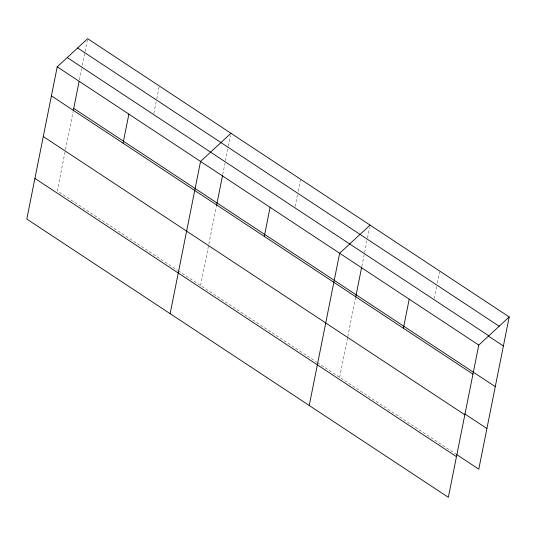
<?xml version="1.0" encoding="UTF-8"?>
<svg xmlns="http://www.w3.org/2000/svg" width="536" height="536" viewBox="0 0 536 536"><rect width="100%" height="100%" fill="white"/><g stroke="black" fill="none" stroke-linecap="round" stroke-linejoin="round"><path stroke-width="0.4" stroke-dasharray="2.68 2.01" d="M65.037 151.889L57.238 190.91L177.604 270.365M65.526 149.444L73.077 111.662M79.415 79.924L81.693 68.541M82.336 65.312L84.916 52.394M85.077 51.59L87.335 40.294M153.839 113.418L156.097 102.121M156.74 98.892L159.159 86.792M200.565 285.521L208.685 244.872M208.852 244.048L216.397 206.273M222.742 174.535L225.013 163.152M225.502 160.726L228.242 147.005M228.403 146.201L230.5 135.709M295.055 206.641L297.473 194.535M298.117 191.305L300.374 180.009M339.67 377.351L347.63 337.513M347.797 336.695L355.509 298.103M361.847 266.359L364.125 254.982M364.607 252.55L367.348 238.835M367.508 238.024L369.606 227.532M434.16 298.465L436.579 286.358M437.229 283.135L439.487 271.832M178.3 270.827L316.722 362.195M317.413 362.658L455.828 454.026"/><path stroke-width="0.8" d="M57.218 66.826L26.8 219.056L448.344 497.321L478.762 345.09L509.2 316.944L87.656 38.679L57.218 66.826L478.762 345.09M73.238 110.845L79.094 81.552M123.079 143.186L128.881 114.128M170.126 313.667L200.544 161.436L230.983 133.29M216.564 205.456L222.581 175.346M264.295 236.403L270.097 207.345M309.232 405.497L339.65 253.26L370.095 225.113M355.67 297.279L361.686 267.176M403.4 328.226L409.209 299.175M509.2 316.944L478.782 469.174L456.525 454.481M77.613 47.965L499.157 326.23M67.261 57.54L488.805 335.797M488.095 335.891L503.398 345.995M73.734 108.379L495.271 386.644M51.416 95.877L472.953 374.141M464.645 413.832L486.902 428.525M43.289 136.526L464.833 414.79M34.92 178.408L456.464 456.672"/></g></svg>
